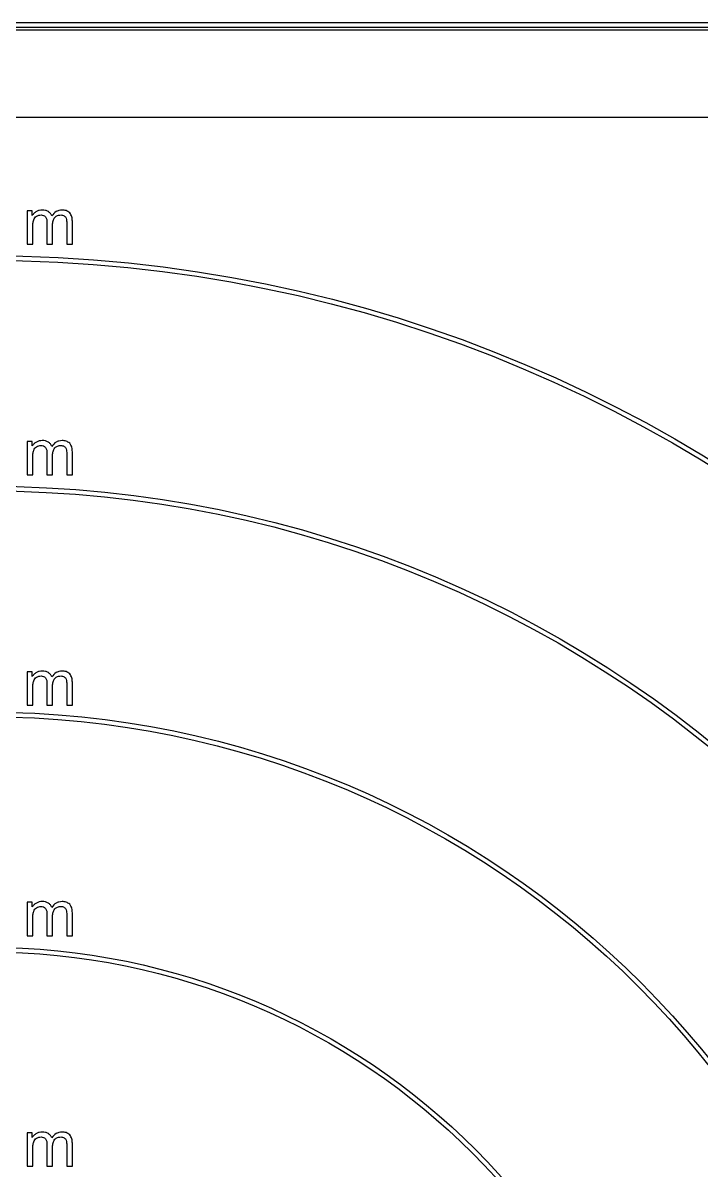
# Model space of a CAD drawing. Header units: millimetres. Extents: x -130 to 130, y -130 to 130.
# Drawn here: x 0.78 to 15.5, y 10.17 to 35.05 of the extents above; entities that cross this region are included whole.
import ezdxf

# ---------------------------------------------------------------- set-up
doc = ezdxf.new("R2010")
doc.units = ezdxf.units.MM
doc.header["$MEASUREMENT"] = 0

msp = doc.modelspace()

# ---------------------------------------------------------------- linework, layer by layer
at = {"color": 5}
for p, q in [((0.979, 30.974), (0.869, 30.974)), ((0.869, 30.974), (0.869, 30.25)), ((0.979, 30.873), (0.979, 30.974)), ((0.992, 30.25), (0.992, 30.626)), ((1.299, 30.721), (1.299, 30.25)), ((1.422, 30.25), (1.422, 30.671)), ((1.729, 30.706), (1.729, 30.25)), ((1.851, 30.25), (1.851, 30.747)), ((0.869, 30.25), (0.992, 30.25)), ((1.299, 30.25), (1.422, 30.25)), ((1.729, 30.25), (1.851, 30.25)), ((0.979, 25.974), (0.869, 25.974)), ((0.869, 25.974), (0.869, 25.25)), ((0.979, 25.873), (0.979, 25.974)), ((1.299, 25.721), (1.299, 25.25)), ((1.422, 25.25), (1.422, 25.671)), ((1.729, 25.706), (1.729, 25.25)), ((1.851, 25.25), (1.851, 25.747)), ((0.992, 25.25), (0.992, 25.626)), ((0.869, 25.25), (0.992, 25.25)), ((1.299, 25.25), (1.422, 25.25)), ((1.729, 25.25), (1.851, 25.25)), ((0.979, 20.974), (0.869, 20.974)), ((0.869, 20.974), (0.869, 20.25)), ((0.979, 20.873), (0.979, 20.974)), ((1.299, 20.721), (1.299, 20.25)), ((1.422, 20.25), (1.422, 20.671)), ((1.729, 20.706), (1.729, 20.25)), ((1.851, 20.25), (1.851, 20.747)), ((0.992, 20.25), (0.992, 20.626)), ((0.869, 20.25), (0.992, 20.25)), ((1.299, 20.25), (1.422, 20.25)), ((1.729, 20.25), (1.851, 20.25)), ((0.979, 15.974), (0.869, 15.974)), ((0.869, 15.974), (0.869, 15.25)), ((0.979, 15.873), (0.979, 15.974)), ((1.299, 15.721), (1.299, 15.25)), ((1.729, 15.706), (1.729, 15.25)), ((1.851, 15.25), (1.851, 15.747)), ((0.992, 15.25), (0.992, 15.626)), ((1.422, 15.25), (1.422, 15.671)), ((0.869, 15.25), (0.992, 15.25)), ((1.299, 15.25), (1.422, 15.25)), ((1.729, 15.25), (1.851, 15.25)), ((0.979, 10.974), (0.869, 10.974)), ((0.869, 10.974), (0.869, 10.25)), ((0.979, 10.873), (0.979, 10.974)), ((1.299, 10.721), (1.299, 10.25)), ((1.729, 10.706), (1.729, 10.25)), ((1.851, 10.25), (1.851, 10.747)), ((0.992, 10.25), (0.992, 10.626)), ((1.422, 10.25), (1.422, 10.671)), ((0.869, 10.25), (0.992, 10.25)), ((1.299, 10.25), (1.422, 10.25)), ((1.729, 10.25), (1.851, 10.25))]:
    msp.add_line(p, q, dxfattribs=at)
for points in [[(-35.05, -35.05), (35.05, -35.05), (35.05, 35.05), (-35.05, 35.05)], [(33.05, -34.9), (33.05, -33), (33, -33), (33, 33), (-33, 33), (-33, 33.05), (-34.9, 33.05), (-34.9, 33.95), (-33, 33.95), (-33, 34.05), (-34.9, 34.05), (-34.9, 34.9), (34.9, 34.9), (34.9, -34.9), (34.05, -34.9), (34.05, -33), (33.95, -33), (33.95, -34.9)]]:
    msp.add_lwpolyline(points, close=True, dxfattribs=at)
msp.add_lwpolyline([(34.95, -34.95), (34.95, 34.95), (-34.95, 34.95)], dxfattribs=at)
for radius in [30, 29.9, 25, 24.9, 20.1, 20, 15, 14.9]:
    msp.add_circle((0, 0), radius, dxfattribs=at)
for points, knots in [([(1.07, 30.958), (1.052, 30.947), (1.034, 30.935), (1.004, 30.907), (0.992, 30.89), (0.979, 30.873)], [-0.01284659, -0.01284659, -0.01284659, -0.01284659, -0.00642366, -0.00642366, 0, 0, 0, 0]), ([(1.012, 30.777), (1.019, 30.793), (1.026, 30.809), (1.047, 30.836), (1.06, 30.846), (1.075, 30.857)], [-0.01094345, -0.01094345, -0.01094345, -0.01094345, -0.00547458, -0.00547458, 0, 0, 0, 0]), ([(1.198, 30.991), (1.176, 30.99), (1.153, 30.988), (1.11, 30.978), (1.091, 30.968), (1.07, 30.958)], [-0.01418098, -0.01418098, -0.01418098, -0.01418098, -0.00709518, -0.00709518, 0, 0, 0, 0]), ([(1.075, 30.857), (1.09, 30.865), (1.105, 30.873), (1.137, 30.882), (1.154, 30.883), (1.171, 30.884)], [-0.01024286, -0.01024286, -0.01024286, -0.01024286, -0.00512144, -0.00512144, 0, 0, 0, 0]), ([(1.171, 30.884), (1.19, 30.883), (1.209, 30.882), (1.242, 30.869), (1.254, 30.858), (1.269, 30.843)], [-0.01251137, -0.01251137, -0.01251137, -0.01251137, -0.00629527, -0.00629527, 0, 0, 0, 0]), ([(1.33, 30.957), (1.307, 30.969), (1.289, 30.978), (1.245, 30.989), (1.222, 30.99), (1.198, 30.991)], [-0.01398676, -0.01398676, -0.01398676, -0.01398676, -0.00696116, -0.00696116, 0, 0, 0, 0]), ([(1.403, 30.864), (1.395, 30.883), (1.387, 30.901), (1.362, 30.932), (1.347, 30.945), (1.33, 30.957)], [-0.01243797, -0.01243797, -0.01243797, -0.01243797, -0.00621942, -0.00621942, 0, 0, 0, 0]), ([(1.627, 30.991), (1.604, 30.988), (1.582, 30.985), (1.533, 30.974), (1.514, 30.966), (1.461, 30.936), (1.432, 30.9), (1.403, 30.864)], [-0.02435846, -0.02435846, -0.02435846, -0.02435846, -0.0197102, -0.0197102, -0.01385547, -0.01385547, 0, 0, 0, 0]), ([(1.473, 30.833), (1.492, 30.849), (1.51, 30.864), (1.552, 30.88), (1.576, 30.882), (1.6, 30.884)], [-0.01434752, -0.01434752, -0.01434752, -0.01434752, -0.00717171, -0.00717171, 0, 0, 0, 0]), ([(1.6, 30.884), (1.613, 30.884), (1.626, 30.883), (1.65, 30.877), (1.661, 30.871), (1.673, 30.865)], [-0.008246606, -0.008246606, -0.008246606, -0.008246606, -0.004127953, -0.004127953, 0, 0, 0, 0]), ([(1.793, 30.931), (1.766, 30.951), (1.744, 30.968), (1.689, 30.988), (1.658, 30.989), (1.627, 30.991)], [-0.01859866, -0.01859866, -0.01859866, -0.01859866, -0.00925771, -0.00925771, 0, 0, 0, 0]), ([(1.673, 30.865), (1.683, 30.858), (1.692, 30.851), (1.707, 30.833), (1.711, 30.823), (1.716, 30.812)], [-0.00723611, -0.00723611, -0.00723611, -0.00723611, -0.003619168, -0.003619168, 0, 0, 0, 0]), ([(1.851, 30.747), (1.85, 30.781), (1.849, 30.814), (1.83, 30.876), (1.814, 30.9), (1.793, 30.931)], [-0.02234199, -0.02234199, -0.02234199, -0.02234199, -0.01128235, -0.01128235, 0, 0, 0, 0]), ([(0.992, 30.626), (0.992, 30.652), (0.992, 30.677), (0.998, 30.729), (1.004, 30.749), (1.012, 30.777)], [-0.01727213, -0.01727213, -0.01727213, -0.01727213, -0.00876824, -0.00876824, 0, 0, 0, 0]), ([(1.269, 30.843), (1.281, 30.822), (1.289, 30.806), (1.299, 30.764), (1.299, 30.742), (1.299, 30.721)], [-0.01317417, -0.01317417, -0.01317417, -0.01317417, -0.00650455, -0.00650455, 0, 0, 0, 0]), ([(1.422, 30.671), (1.423, 30.701), (1.424, 30.73), (1.44, 30.785), (1.454, 30.806), (1.473, 30.833)], [-0.01980288, -0.01980288, -0.01980288, -0.01980288, -0.01002115, -0.01002115, 0, 0, 0, 0]), ([(1.716, 30.812), (1.721, 30.792), (1.725, 30.778), (1.729, 30.742), (1.729, 30.724), (1.729, 30.706)], [-0.01100619, -0.01100619, -0.01100619, -0.01100619, -0.00536741, -0.00536741, 0, 0, 0, 0]), ([(1.07, 25.958), (1.052, 25.947), (1.034, 25.935), (1.004, 25.907), (0.992, 25.89), (0.979, 25.873)], [-0.01284659, -0.01284659, -0.01284659, -0.01284659, -0.00642366, -0.00642366, 0, 0, 0, 0]), ([(1.198, 25.991), (1.176, 25.99), (1.153, 25.988), (1.11, 25.978), (1.091, 25.968), (1.07, 25.958)], [-0.01418098, -0.01418098, -0.01418098, -0.01418098, -0.00709518, -0.00709518, 0, 0, 0, 0]), ([(1.075, 25.857), (1.09, 25.865), (1.105, 25.873), (1.137, 25.882), (1.154, 25.883), (1.171, 25.884)], [-0.01024286, -0.01024286, -0.01024286, -0.01024286, -0.00512144, -0.00512144, 0, 0, 0, 0]), ([(1.171, 25.884), (1.19, 25.883), (1.209, 25.882), (1.242, 25.869), (1.254, 25.858), (1.269, 25.843)], [-0.01251137, -0.01251137, -0.01251137, -0.01251137, -0.00629527, -0.00629527, 0, 0, 0, 0]), ([(1.33, 25.957), (1.307, 25.969), (1.289, 25.978), (1.245, 25.989), (1.222, 25.99), (1.198, 25.991)], [-0.01398676, -0.01398676, -0.01398676, -0.01398676, -0.00696116, -0.00696116, 0, 0, 0, 0]), ([(1.403, 25.864), (1.395, 25.883), (1.387, 25.901), (1.362, 25.932), (1.347, 25.945), (1.33, 25.957)], [-0.01243797, -0.01243797, -0.01243797, -0.01243797, -0.00621942, -0.00621942, 0, 0, 0, 0]), ([(1.627, 25.991), (1.604, 25.988), (1.582, 25.985), (1.533, 25.974), (1.514, 25.966), (1.461, 25.936), (1.432, 25.9), (1.403, 25.864)], [-0.02435846, -0.02435846, -0.02435846, -0.02435846, -0.0197102, -0.0197102, -0.01385547, -0.01385547, 0, 0, 0, 0]), ([(1.473, 25.833), (1.492, 25.849), (1.51, 25.864), (1.552, 25.88), (1.576, 25.882), (1.6, 25.884)], [-0.01434752, -0.01434752, -0.01434752, -0.01434752, -0.00717171, -0.00717171, 0, 0, 0, 0]), ([(1.6, 25.884), (1.613, 25.884), (1.626, 25.883), (1.65, 25.877), (1.661, 25.871), (1.673, 25.865)], [-0.008246606, -0.008246606, -0.008246606, -0.008246606, -0.004127953, -0.004127953, 0, 0, 0, 0]), ([(1.793, 25.931), (1.766, 25.951), (1.744, 25.968), (1.689, 25.988), (1.658, 25.989), (1.627, 25.991)], [-0.01859866, -0.01859866, -0.01859866, -0.01859866, -0.00925771, -0.00925771, 0, 0, 0, 0]), ([(1.851, 25.747), (1.85, 25.781), (1.849, 25.814), (1.83, 25.876), (1.814, 25.9), (1.793, 25.931)], [-0.02234199, -0.02234199, -0.02234199, -0.02234199, -0.01128235, -0.01128235, 0, 0, 0, 0]), ([(0.992, 25.626), (0.992, 25.652), (0.992, 25.677), (0.998, 25.729), (1.004, 25.749), (1.012, 25.777)], [-0.01727213, -0.01727213, -0.01727213, -0.01727213, -0.00876824, -0.00876824, 0, 0, 0, 0]), ([(1.012, 25.777), (1.019, 25.793), (1.026, 25.809), (1.047, 25.836), (1.06, 25.846), (1.075, 25.857)], [-0.01094345, -0.01094345, -0.01094345, -0.01094345, -0.00547458, -0.00547458, 0, 0, 0, 0]), ([(1.269, 25.843), (1.281, 25.822), (1.289, 25.806), (1.299, 25.764), (1.299, 25.742), (1.299, 25.721)], [-0.01317417, -0.01317417, -0.01317417, -0.01317417, -0.00650455, -0.00650455, 0, 0, 0, 0]), ([(1.422, 25.671), (1.423, 25.701), (1.424, 25.73), (1.44, 25.785), (1.454, 25.806), (1.473, 25.833)], [-0.01980288, -0.01980288, -0.01980288, -0.01980288, -0.01002115, -0.01002115, 0, 0, 0, 0]), ([(1.673, 25.865), (1.683, 25.858), (1.692, 25.851), (1.707, 25.833), (1.711, 25.823), (1.716, 25.812)], [-0.00723611, -0.00723611, -0.00723611, -0.00723611, -0.003619168, -0.003619168, 0, 0, 0, 0]), ([(1.716, 25.812), (1.721, 25.792), (1.725, 25.778), (1.729, 25.742), (1.729, 25.724), (1.729, 25.706)], [-0.01100619, -0.01100619, -0.01100619, -0.01100619, -0.00536741, -0.00536741, 0, 0, 0, 0]), ([(1.07, 20.958), (1.052, 20.947), (1.034, 20.935), (1.004, 20.907), (0.992, 20.89), (0.979, 20.873)], [-0.01284659, -0.01284659, -0.01284659, -0.01284659, -0.00642366, -0.00642366, 0, 0, 0, 0]), ([(1.198, 20.991), (1.176, 20.99), (1.153, 20.988), (1.11, 20.978), (1.091, 20.968), (1.07, 20.958)], [-0.01418098, -0.01418098, -0.01418098, -0.01418098, -0.00709518, -0.00709518, 0, 0, 0, 0]), ([(1.33, 20.957), (1.307, 20.969), (1.289, 20.978), (1.245, 20.989), (1.222, 20.99), (1.198, 20.991)], [-0.01398676, -0.01398676, -0.01398676, -0.01398676, -0.00696116, -0.00696116, 0, 0, 0, 0]), ([(1.403, 20.864), (1.395, 20.883), (1.387, 20.901), (1.362, 20.932), (1.347, 20.945), (1.33, 20.957)], [-0.01243797, -0.01243797, -0.01243797, -0.01243797, -0.00621942, -0.00621942, 0, 0, 0, 0]), ([(1.627, 20.991), (1.604, 20.988), (1.582, 20.985), (1.533, 20.974), (1.514, 20.966), (1.461, 20.936), (1.432, 20.9), (1.403, 20.864)], [-0.02435846, -0.02435846, -0.02435846, -0.02435846, -0.0197102, -0.0197102, -0.01385547, -0.01385547, 0, 0, 0, 0]), ([(1.793, 20.931), (1.766, 20.951), (1.744, 20.968), (1.689, 20.988), (1.658, 20.989), (1.627, 20.991)], [-0.01859866, -0.01859866, -0.01859866, -0.01859866, -0.00925771, -0.00925771, 0, 0, 0, 0]), ([(1.851, 20.747), (1.85, 20.781), (1.849, 20.814), (1.83, 20.876), (1.814, 20.9), (1.793, 20.931)], [-0.02234199, -0.02234199, -0.02234199, -0.02234199, -0.01128235, -0.01128235, 0, 0, 0, 0]), ([(0.992, 20.626), (0.992, 20.652), (0.992, 20.677), (0.998, 20.729), (1.004, 20.749), (1.012, 20.777)], [-0.01727213, -0.01727213, -0.01727213, -0.01727213, -0.00876824, -0.00876824, 0, 0, 0, 0]), ([(1.012, 20.777), (1.019, 20.793), (1.026, 20.809), (1.047, 20.836), (1.06, 20.846), (1.075, 20.857)], [-0.01094345, -0.01094345, -0.01094345, -0.01094345, -0.00547458, -0.00547458, 0, 0, 0, 0]), ([(1.075, 20.857), (1.09, 20.865), (1.105, 20.873), (1.137, 20.882), (1.154, 20.883), (1.171, 20.884)], [-0.01024286, -0.01024286, -0.01024286, -0.01024286, -0.00512144, -0.00512144, 0, 0, 0, 0]), ([(1.171, 20.884), (1.19, 20.883), (1.209, 20.882), (1.242, 20.869), (1.254, 20.858), (1.269, 20.843)], [-0.01251137, -0.01251137, -0.01251137, -0.01251137, -0.00629527, -0.00629527, 0, 0, 0, 0]), ([(1.269, 20.843), (1.281, 20.822), (1.289, 20.806), (1.299, 20.764), (1.299, 20.742), (1.299, 20.721)], [-0.01317417, -0.01317417, -0.01317417, -0.01317417, -0.00650455, -0.00650455, 0, 0, 0, 0]), ([(1.422, 20.671), (1.423, 20.701), (1.424, 20.73), (1.44, 20.785), (1.454, 20.806), (1.473, 20.833)], [-0.01980288, -0.01980288, -0.01980288, -0.01980288, -0.01002115, -0.01002115, 0, 0, 0, 0]), ([(1.473, 20.833), (1.492, 20.849), (1.51, 20.864), (1.552, 20.88), (1.576, 20.882), (1.6, 20.884)], [-0.01434752, -0.01434752, -0.01434752, -0.01434752, -0.00717171, -0.00717171, 0, 0, 0, 0]), ([(1.6, 20.884), (1.613, 20.884), (1.626, 20.883), (1.65, 20.877), (1.661, 20.871), (1.673, 20.865)], [-0.008246606, -0.008246606, -0.008246606, -0.008246606, -0.004127953, -0.004127953, 0, 0, 0, 0]), ([(1.673, 20.865), (1.683, 20.858), (1.692, 20.851), (1.707, 20.833), (1.711, 20.823), (1.716, 20.812)], [-0.00723611, -0.00723611, -0.00723611, -0.00723611, -0.003619168, -0.003619168, 0, 0, 0, 0]), ([(1.716, 20.812), (1.721, 20.792), (1.725, 20.778), (1.729, 20.742), (1.729, 20.724), (1.729, 20.706)], [-0.01100619, -0.01100619, -0.01100619, -0.01100619, -0.00536741, -0.00536741, 0, 0, 0, 0]), ([(1.07, 15.958), (1.052, 15.947), (1.034, 15.935), (1.004, 15.907), (0.992, 15.89), (0.979, 15.873)], [-0.01284659, -0.01284659, -0.01284659, -0.01284659, -0.00642366, -0.00642366, 0, 0, 0, 0]), ([(1.198, 15.991), (1.176, 15.99), (1.153, 15.988), (1.11, 15.978), (1.091, 15.968), (1.07, 15.958)], [-0.01418098, -0.01418098, -0.01418098, -0.01418098, -0.00709518, -0.00709518, 0, 0, 0, 0]), ([(1.33, 15.957), (1.307, 15.969), (1.289, 15.978), (1.245, 15.989), (1.222, 15.99), (1.198, 15.991)], [-0.01398676, -0.01398676, -0.01398676, -0.01398676, -0.00696116, -0.00696116, 0, 0, 0, 0]), ([(1.403, 15.864), (1.395, 15.883), (1.387, 15.901), (1.362, 15.932), (1.347, 15.945), (1.33, 15.957)], [-0.01243797, -0.01243797, -0.01243797, -0.01243797, -0.00621942, -0.00621942, 0, 0, 0, 0]), ([(1.627, 15.991), (1.604, 15.988), (1.582, 15.985), (1.533, 15.974), (1.514, 15.966), (1.461, 15.936), (1.432, 15.9), (1.403, 15.864)], [-0.02435846, -0.02435846, -0.02435846, -0.02435846, -0.0197102, -0.0197102, -0.01385547, -0.01385547, 0, 0, 0, 0]), ([(1.793, 15.931), (1.766, 15.951), (1.744, 15.968), (1.689, 15.988), (1.658, 15.989), (1.627, 15.991)], [-0.01859866, -0.01859866, -0.01859866, -0.01859866, -0.00925771, -0.00925771, 0, 0, 0, 0]), ([(1.851, 15.747), (1.85, 15.781), (1.849, 15.814), (1.83, 15.876), (1.814, 15.9), (1.793, 15.931)], [-0.02234199, -0.02234199, -0.02234199, -0.02234199, -0.01128235, -0.01128235, 0, 0, 0, 0]), ([(0.992, 15.626), (0.992, 15.652), (0.992, 15.677), (0.998, 15.729), (1.004, 15.749), (1.012, 15.777)], [-0.01727213, -0.01727213, -0.01727213, -0.01727213, -0.00876824, -0.00876824, 0, 0, 0, 0]), ([(1.012, 15.777), (1.019, 15.793), (1.026, 15.809), (1.047, 15.836), (1.06, 15.846), (1.075, 15.857)], [-0.01094345, -0.01094345, -0.01094345, -0.01094345, -0.00547458, -0.00547458, 0, 0, 0, 0]), ([(1.075, 15.857), (1.09, 15.865), (1.105, 15.873), (1.137, 15.882), (1.154, 15.883), (1.171, 15.884)], [-0.01024286, -0.01024286, -0.01024286, -0.01024286, -0.00512144, -0.00512144, 0, 0, 0, 0]), ([(1.171, 15.884), (1.19, 15.883), (1.209, 15.882), (1.242, 15.869), (1.254, 15.858), (1.269, 15.843)], [-0.01251137, -0.01251137, -0.01251137, -0.01251137, -0.00629527, -0.00629527, 0, 0, 0, 0]), ([(1.269, 15.843), (1.281, 15.822), (1.289, 15.806), (1.299, 15.764), (1.299, 15.742), (1.299, 15.721)], [-0.01317417, -0.01317417, -0.01317417, -0.01317417, -0.00650455, -0.00650455, 0, 0, 0, 0]), ([(1.422, 15.671), (1.423, 15.701), (1.424, 15.73), (1.44, 15.785), (1.454, 15.806), (1.473, 15.833)], [-0.01980288, -0.01980288, -0.01980288, -0.01980288, -0.01002115, -0.01002115, 0, 0, 0, 0]), ([(1.473, 15.833), (1.492, 15.849), (1.51, 15.864), (1.552, 15.88), (1.576, 15.882), (1.6, 15.884)], [-0.01434752, -0.01434752, -0.01434752, -0.01434752, -0.00717171, -0.00717171, 0, 0, 0, 0]), ([(1.6, 15.884), (1.613, 15.884), (1.626, 15.883), (1.65, 15.877), (1.661, 15.871), (1.673, 15.865)], [-0.008246606, -0.008246606, -0.008246606, -0.008246606, -0.004127953, -0.004127953, 0, 0, 0, 0]), ([(1.673, 15.865), (1.683, 15.858), (1.692, 15.851), (1.707, 15.833), (1.711, 15.823), (1.716, 15.812)], [-0.00723611, -0.00723611, -0.00723611, -0.00723611, -0.003619168, -0.003619168, 0, 0, 0, 0]), ([(1.716, 15.812), (1.721, 15.792), (1.725, 15.778), (1.729, 15.742), (1.729, 15.724), (1.729, 15.706)], [-0.01100619, -0.01100619, -0.01100619, -0.01100619, -0.00536741, -0.00536741, 0, 0, 0, 0]), ([(1.07, 10.958), (1.052, 10.947), (1.034, 10.935), (1.004, 10.907), (0.992, 10.89), (0.979, 10.873)], [-0.01284659, -0.01284659, -0.01284659, -0.01284659, -0.00642366, -0.00642366, 0, 0, 0, 0]), ([(1.198, 10.991), (1.176, 10.99), (1.153, 10.988), (1.11, 10.978), (1.091, 10.968), (1.07, 10.958)], [-0.01418098, -0.01418098, -0.01418098, -0.01418098, -0.00709518, -0.00709518, 0, 0, 0, 0]), ([(1.33, 10.957), (1.307, 10.969), (1.289, 10.978), (1.245, 10.989), (1.222, 10.99), (1.198, 10.991)], [-0.01398676, -0.01398676, -0.01398676, -0.01398676, -0.00696116, -0.00696116, 0, 0, 0, 0]), ([(1.403, 10.864), (1.395, 10.883), (1.387, 10.901), (1.362, 10.932), (1.347, 10.945), (1.33, 10.957)], [-0.01243797, -0.01243797, -0.01243797, -0.01243797, -0.00621942, -0.00621942, 0, 0, 0, 0]), ([(1.627, 10.991), (1.604, 10.988), (1.582, 10.985), (1.533, 10.974), (1.514, 10.966), (1.461, 10.936), (1.432, 10.9), (1.403, 10.864)], [-0.02435846, -0.02435846, -0.02435846, -0.02435846, -0.0197102, -0.0197102, -0.01385547, -0.01385547, 0, 0, 0, 0]), ([(1.793, 10.931), (1.766, 10.951), (1.744, 10.968), (1.689, 10.988), (1.658, 10.989), (1.627, 10.991)], [-0.01859866, -0.01859866, -0.01859866, -0.01859866, -0.00925771, -0.00925771, 0, 0, 0, 0]), ([(0.992, 10.626), (0.992, 10.652), (0.992, 10.677), (0.998, 10.729), (1.004, 10.749), (1.012, 10.777)], [-0.01727213, -0.01727213, -0.01727213, -0.01727213, -0.00876824, -0.00876824, 0, 0, 0, 0]), ([(1.012, 10.777), (1.019, 10.793), (1.026, 10.809), (1.047, 10.836), (1.06, 10.846), (1.075, 10.857)], [-0.01094345, -0.01094345, -0.01094345, -0.01094345, -0.00547458, -0.00547458, 0, 0, 0, 0]), ([(1.075, 10.857), (1.09, 10.865), (1.105, 10.873), (1.137, 10.882), (1.154, 10.883), (1.171, 10.884)], [-0.01024286, -0.01024286, -0.01024286, -0.01024286, -0.00512144, -0.00512144, 0, 0, 0, 0]), ([(1.171, 10.884), (1.19, 10.883), (1.209, 10.882), (1.242, 10.869), (1.254, 10.858), (1.269, 10.843)], [-0.01251137, -0.01251137, -0.01251137, -0.01251137, -0.00629527, -0.00629527, 0, 0, 0, 0]), ([(1.269, 10.843), (1.281, 10.822), (1.289, 10.806), (1.299, 10.764), (1.299, 10.742), (1.299, 10.721)], [-0.01317417, -0.01317417, -0.01317417, -0.01317417, -0.00650455, -0.00650455, 0, 0, 0, 0]), ([(1.422, 10.671), (1.423, 10.701), (1.424, 10.73), (1.44, 10.785), (1.454, 10.806), (1.473, 10.833)], [-0.01980288, -0.01980288, -0.01980288, -0.01980288, -0.01002115, -0.01002115, 0, 0, 0, 0]), ([(1.473, 10.833), (1.492, 10.849), (1.51, 10.864), (1.552, 10.88), (1.576, 10.882), (1.6, 10.884)], [-0.01434752, -0.01434752, -0.01434752, -0.01434752, -0.00717171, -0.00717171, 0, 0, 0, 0]), ([(1.6, 10.884), (1.613, 10.884), (1.626, 10.883), (1.65, 10.877), (1.661, 10.871), (1.673, 10.865)], [-0.008246606, -0.008246606, -0.008246606, -0.008246606, -0.004127953, -0.004127953, 0, 0, 0, 0]), ([(1.673, 10.865), (1.683, 10.858), (1.692, 10.851), (1.707, 10.833), (1.711, 10.823), (1.716, 10.812)], [-0.00723611, -0.00723611, -0.00723611, -0.00723611, -0.003619168, -0.003619168, 0, 0, 0, 0]), ([(1.716, 10.812), (1.721, 10.792), (1.725, 10.778), (1.729, 10.742), (1.729, 10.724), (1.729, 10.706)], [-0.01100619, -0.01100619, -0.01100619, -0.01100619, -0.00536741, -0.00536741, 0, 0, 0, 0]), ([(1.851, 10.747), (1.85, 10.781), (1.849, 10.814), (1.83, 10.876), (1.814, 10.9), (1.793, 10.931)], [-0.02234199, -0.02234199, -0.02234199, -0.02234199, -0.01128235, -0.01128235, 0, 0, 0, 0])]:
    msp.add_open_spline(points, degree=3, knots=knots, dxfattribs=at)

doc.saveas('drawing.dxf')
